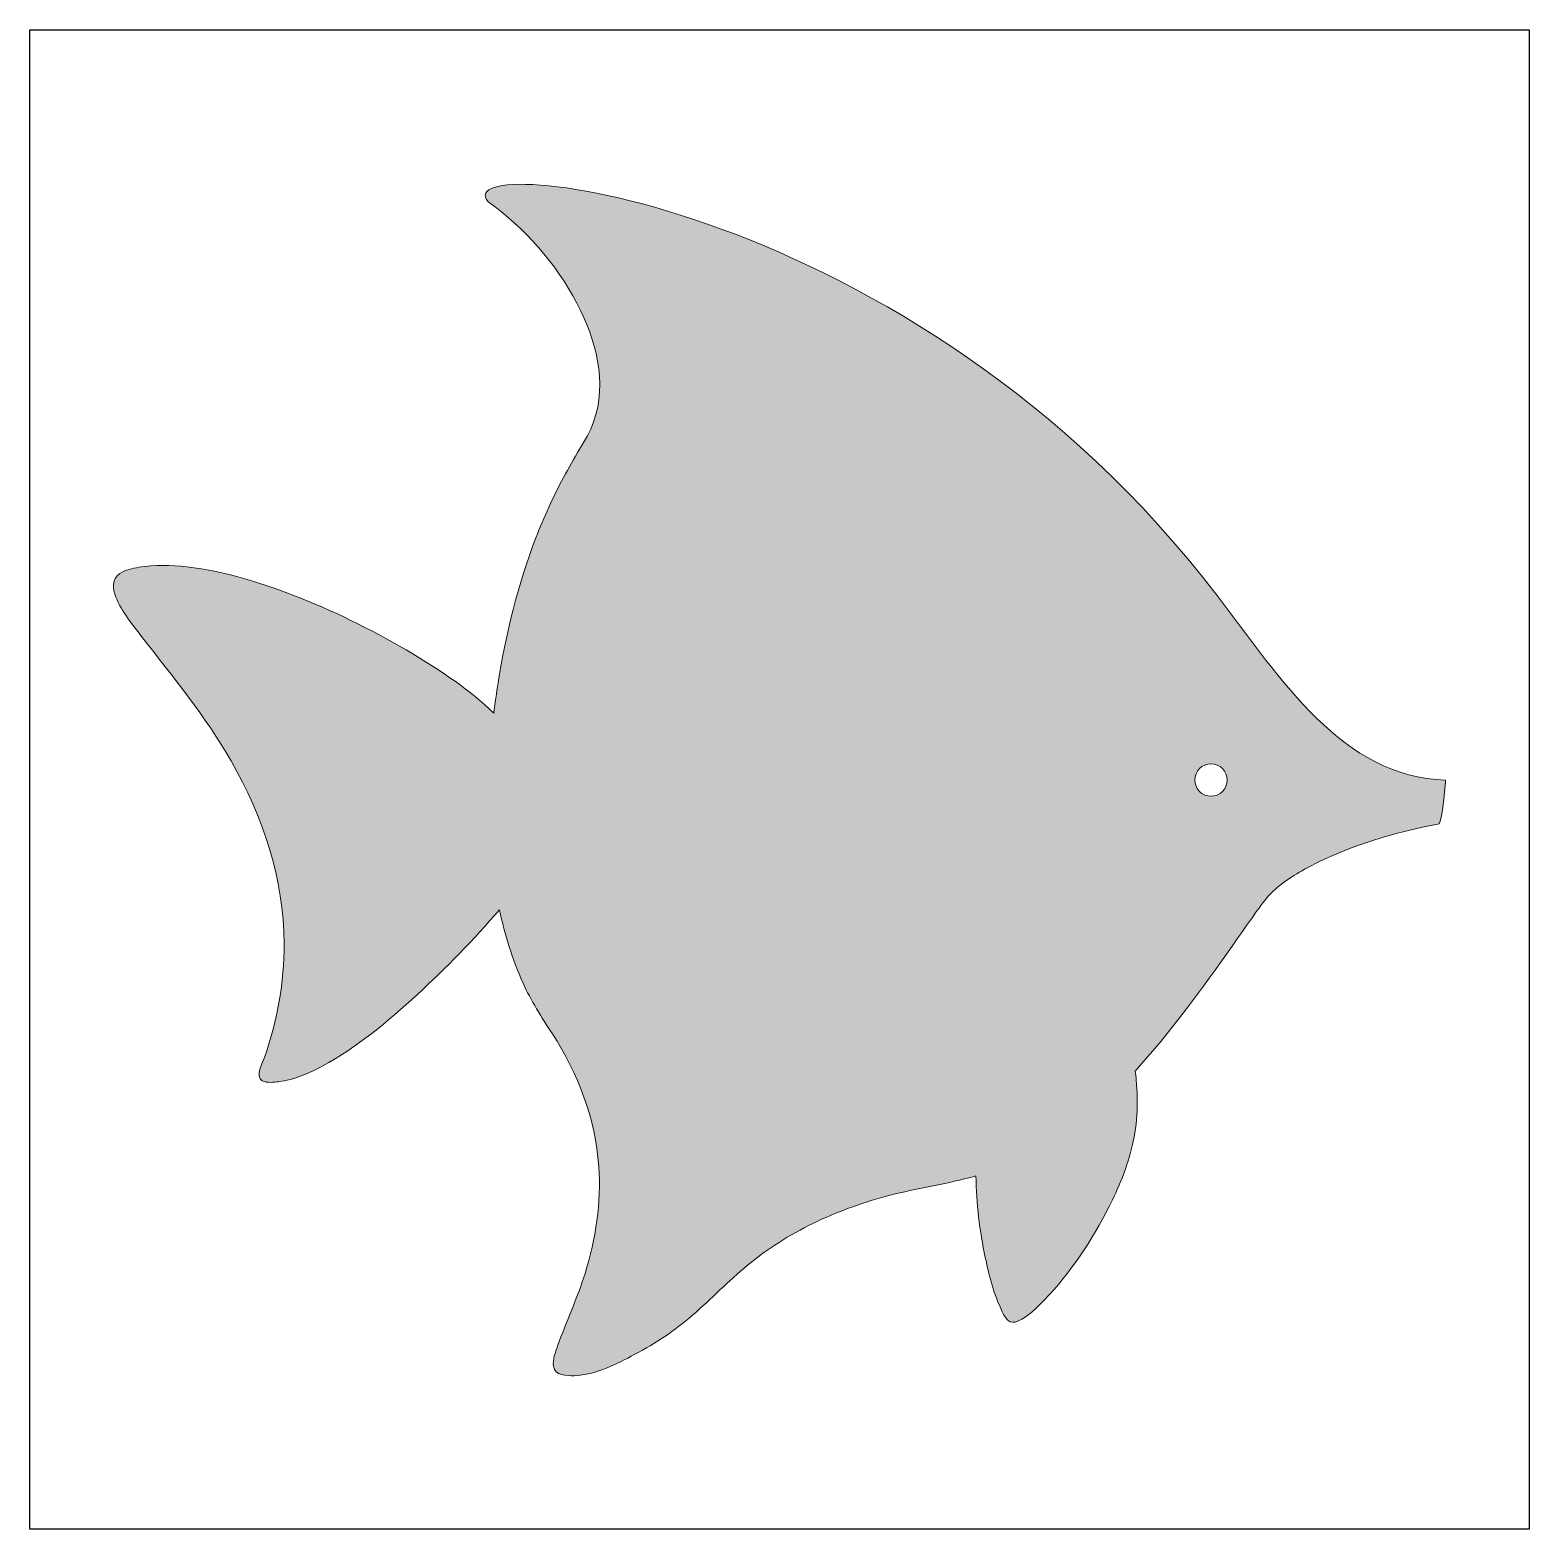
# Model space of a CAD drawing. Header units: inches. Extents: x 0 to 114, y 0 to 114.
import ezdxf

# ---------------------------------------------------------------- set-up
doc = ezdxf.new("R2010")
doc.units = ezdxf.units.IN
doc.header["$MEASUREMENT"] = 0
doc.layers.add('Image Background', color=7, linetype='Continuous')
doc.layers.add('Layer 1', color=7, linetype='Continuous')
picture_1 = doc.add_image_def('image1.png', size_in_pixel=(1350, 1350))

msp = doc.modelspace()

# ---------------------------------------------------------------- hatches: boundary and pattern name
at = {"layer": 'Layer 1', "true_color": 0xf9ec31}
h = msp.add_hatch(color=2, dxfattribs=at)
h.dxf.hatch_style = 2
edge = h.paths.add_edge_path()
edge.add_spline(control_points=[(34.94, 101.19), (37.73, 99.2), (40.1, 96.5), (41.7, 93.47), (43.13, 90.75), (44.05, 87.42), (42.98, 84.41), (42.72, 83.67), (42.32, 83.02), (41.91, 82.35), (41.48, 81.64), (41.07, 80.91), (40.68, 80.17), (39.89, 78.69), (39.18, 77.15), (38.58, 75.58), (37.19, 72.02), (36.3, 68.28), (35.69, 64.51), (35.57, 63.75), (35.46, 62.98), (35.37, 62.21), (33.54, 63.98), (31.37, 65.41), (29.2, 66.72), (26.47, 68.36), (23.6, 69.79), (20.64, 70.98), (17.86, 72.08), (14.95, 73.02), (11.97, 73.36), (10.75, 73.49), (9.51, 73.53), (8.3, 73.33), (7.81, 73.25), (7.28, 73.15), (6.86, 72.86), (6.22, 72.42), (6.28, 71.69), (6.55, 71.05), (7, 69.95), (7.79, 68.98), (8.51, 68.05), (10.9, 64.97), (13.38, 61.97), (15.33, 58.57), (17.77, 54.32), (19.37, 49.57), (19.38, 44.62), (19.39, 41.69), (18.86, 38.79), (17.91, 36.02), (17.76, 35.6), (17.13, 34.51), (17.71, 34.18), (18.05, 33.99), (18.6, 34.06), (18.96, 34.11), (20.14, 34.24), (21.26, 34.74), (22.29, 35.3), (24.94, 36.72), (27.3, 38.71), (29.51, 40.74), (31.73, 42.77), (33.83, 44.94), (35.79, 47.21), (36.21, 45.31), (36.78, 43.44), (37.58, 41.66), (38.2, 40.27), (39, 39.04), (39.83, 37.77), (41.79, 34.73), (43.11, 31.28), (43.37, 27.65), (43.57, 24.88), (43.14, 22.12), (42.32, 19.48), (41.73, 17.59), (40.9, 15.81), (40.23, 13.96), (40.06, 13.48), (39.84, 12.93), (39.91, 12.41), (40, 11.7), (40.95, 11.67), (41.5, 11.69), (43.13, 11.74), (44.7, 12.58), (46.12, 13.32), (47.72, 14.16), (49.16, 15.11), (50.52, 16.31), (51.94, 17.55), (53.27, 18.91), (54.72, 20.12), (56.24, 21.38), (57.93, 22.43), (59.7, 23.3), (61.46, 24.16), (63.31, 24.83), (65.21, 25.35), (67.2, 25.9), (69.25, 26.19), (71.26, 26.69), (71.55, 26.76), (71.84, 26.84), (72.13, 26.92), (72.16, 24.83), (72.41, 22.74), (72.84, 20.7), (73.14, 19.3), (73.5, 17.85), (74.14, 16.57), (74.41, 16.01), (74.68, 15.57), (75.33, 15.85), (76.11, 16.19), (76.77, 16.87), (77.35, 17.47), (79.35, 19.54), (80.99, 22.02), (82.29, 24.59), (82.98, 25.96), (83.58, 27.4), (83.97, 28.9), (84.42, 30.63), (84.52, 32.45), (84.35, 34.24), (84.33, 34.47), (84.3, 34.69), (84.27, 34.92), (86.98, 37.91), (89.35, 41.16), (91.67, 44.45), (92.25, 45.28), (92.84, 46.12), (93.43, 46.95), (93.81, 47.48), (94.16, 48.02), (94.63, 48.48), (95.48, 49.32), (96.53, 49.96), (97.59, 50.52), (100.65, 52.14), (104.06, 53.1), (107.44, 53.77), (107.75, 54.25), (107.94, 57.11), (107.94, 57.11), (100.06, 57.34), (95.47, 64.69), (90.51, 71.19), (67.18, 101.69), (31.56, 105.18), (34.94, 101.19)], knot_values=[0, 0, 0, 0, 1, 1, 1, 2, 2, 2, 3, 3, 3, 4, 4, 4, 5, 5, 5, 6, 6, 6, 7, 7, 7, 8, 8, 8, 9, 9, 9, 10, 10, 10, 11, 11, 11, 12, 12, 12, 13, 13, 13, 14, 14, 14, 15, 15, 15, 16, 16, 16, 17, 17, 17, 18, 18, 18, 19, 19, 19, 20, 20, 20, 21, 21, 21, 22, 22, 22, 23, 23, 23, 24, 24, 24, 25, 25, 25, 26, 26, 26, 27, 27, 27, 28, 28, 28, 29, 29, 29, 30, 30, 30, 31, 31, 31, 32, 32, 32, 33, 33, 33, 34, 34, 34, 35, 35, 35, 36, 36, 36, 37, 37, 37, 38, 38, 38, 39, 39, 39, 40, 40, 40, 41, 41, 41, 42, 42, 42, 43, 43, 43, 44, 44, 44, 45, 45, 45, 46, 46, 46, 47, 47, 47, 48, 48, 48, 49, 49, 49, 50, 50, 50, 51, 51, 51, 52, 52, 52, 52], degree=3, periodic=1)
edge = h.paths.add_edge_path()
edge.add_spline(control_points=[(88.81, 57.11), (88.81, 57.78), (89.38, 58.35), (90.05, 58.35), (90.73, 58.35), (91.29, 57.78), (91.29, 57.11), (91.29, 56.43), (90.73, 55.87), (90.05, 55.87), (89.38, 55.87), (88.81, 56.43), (88.81, 57.11)], knot_values=[0, 0, 0, 0, 1, 1, 1, 2, 2, 2, 3, 3, 3, 4, 4, 4, 4], degree=3, periodic=1)

# ---------------------------------------------------------------- linework, layer by layer
at = {"layer": 'Layer 1', "lineweight": 0}
for points, knots in [([(34.94, 101.19), (37.73, 99.2), (40.1, 96.5), (41.7, 93.47), (43.13, 90.75), (44.05, 87.42), (42.98, 84.41), (42.72, 83.67), (42.32, 83.02), (41.91, 82.35), (41.48, 81.64), (41.07, 80.91), (40.68, 80.17), (39.89, 78.69), (39.18, 77.15), (38.58, 75.58), (37.19, 72.02), (36.3, 68.28), (35.69, 64.51), (35.57, 63.75), (35.46, 62.98), (35.37, 62.21), (33.54, 63.98), (31.37, 65.41), (29.2, 66.72), (26.47, 68.36), (23.6, 69.79), (20.64, 70.98), (17.86, 72.08), (14.95, 73.02), (11.97, 73.36), (10.75, 73.49), (9.51, 73.53), (8.3, 73.33), (7.81, 73.25), (7.28, 73.15), (6.86, 72.86), (6.22, 72.42), (6.28, 71.69), (6.55, 71.05), (7, 69.95), (7.79, 68.98), (8.51, 68.05), (10.9, 64.97), (13.38, 61.97), (15.33, 58.57), (17.77, 54.32), (19.37, 49.57), (19.38, 44.62), (19.39, 41.69), (18.86, 38.79), (17.91, 36.02), (17.76, 35.6), (17.13, 34.51), (17.71, 34.18), (18.05, 33.99), (18.6, 34.06), (18.96, 34.11), (20.14, 34.24), (21.26, 34.74), (22.29, 35.3), (24.94, 36.72), (27.3, 38.71), (29.51, 40.74), (31.73, 42.77), (33.83, 44.94), (35.79, 47.21), (36.21, 45.31), (36.78, 43.44), (37.58, 41.66), (38.2, 40.27), (39, 39.04), (39.83, 37.77), (41.79, 34.73), (43.11, 31.28), (43.37, 27.65), (43.57, 24.88), (43.14, 22.12), (42.32, 19.48), (41.73, 17.59), (40.9, 15.81), (40.23, 13.96), (40.06, 13.48), (39.84, 12.93), (39.91, 12.41), (40, 11.7), (40.95, 11.67), (41.5, 11.69), (43.13, 11.74), (44.7, 12.58), (46.12, 13.32), (47.72, 14.16), (49.16, 15.11), (50.52, 16.31), (51.94, 17.55), (53.27, 18.91), (54.72, 20.12), (56.24, 21.38), (57.93, 22.43), (59.7, 23.3), (61.46, 24.16), (63.31, 24.83), (65.21, 25.35), (67.2, 25.9), (69.25, 26.19), (71.26, 26.69), (71.55, 26.76), (71.84, 26.84), (72.13, 26.92), (72.16, 24.83), (72.41, 22.74), (72.84, 20.7), (73.14, 19.3), (73.5, 17.85), (74.14, 16.57), (74.41, 16.01), (74.68, 15.57), (75.33, 15.85), (76.11, 16.19), (76.77, 16.87), (77.35, 17.47), (79.35, 19.54), (80.99, 22.02), (82.29, 24.59), (82.98, 25.96), (83.58, 27.4), (83.97, 28.9), (84.42, 30.63), (84.52, 32.45), (84.35, 34.24), (84.33, 34.47), (84.3, 34.69), (84.27, 34.92), (86.98, 37.91), (89.35, 41.16), (91.67, 44.45), (92.25, 45.28), (92.84, 46.12), (93.43, 46.95), (93.81, 47.48), (94.16, 48.02), (94.63, 48.48), (95.48, 49.32), (96.53, 49.96), (97.59, 50.52), (100.65, 52.14), (104.06, 53.1), (107.44, 53.77), (107.75, 54.25), (107.94, 57.11), (107.94, 57.11), (100.06, 57.34), (95.47, 64.69), (90.51, 71.19), (67.18, 101.69), (31.56, 105.18), (34.94, 101.19)], [0, 0, 0, 0, 1, 1, 1, 2, 2, 2, 3, 3, 3, 4, 4, 4, 5, 5, 5, 6, 6, 6, 7, 7, 7, 8, 8, 8, 9, 9, 9, 10, 10, 10, 11, 11, 11, 12, 12, 12, 13, 13, 13, 14, 14, 14, 15, 15, 15, 16, 16, 16, 17, 17, 17, 18, 18, 18, 19, 19, 19, 20, 20, 20, 21, 21, 21, 22, 22, 22, 23, 23, 23, 24, 24, 24, 25, 25, 25, 26, 26, 26, 27, 27, 27, 28, 28, 28, 29, 29, 29, 30, 30, 30, 31, 31, 31, 32, 32, 32, 33, 33, 33, 34, 34, 34, 35, 35, 35, 36, 36, 36, 37, 37, 37, 38, 38, 38, 39, 39, 39, 40, 40, 40, 41, 41, 41, 42, 42, 42, 43, 43, 43, 44, 44, 44, 45, 45, 45, 46, 46, 46, 47, 47, 47, 48, 48, 48, 49, 49, 49, 50, 50, 50, 51, 51, 51, 52, 52, 52, 52]), ([(88.81, 57.11), (88.81, 57.78), (89.38, 58.35), (90.05, 58.35), (90.73, 58.35), (91.29, 57.78), (91.29, 57.11), (91.29, 56.43), (90.73, 55.87), (90.05, 55.87), (89.38, 55.87), (88.81, 56.43), (88.81, 57.11)], [0, 0, 0, 0, 1, 1, 1, 2, 2, 2, 3, 3, 3, 4, 4, 4, 4])]:
    msp.add_open_spline(points, degree=3, knots=knots, dxfattribs=at)

# ---------------------------------------------------------------- pictures from other files: only their frames are drawn
at = {"layer": 'Image Background'}
image = msp.add_image(picture_1, insert=(0, 0), size_in_units=(114.3, 114.3), dxfattribs=at)

doc.saveas('drawing.dxf')
